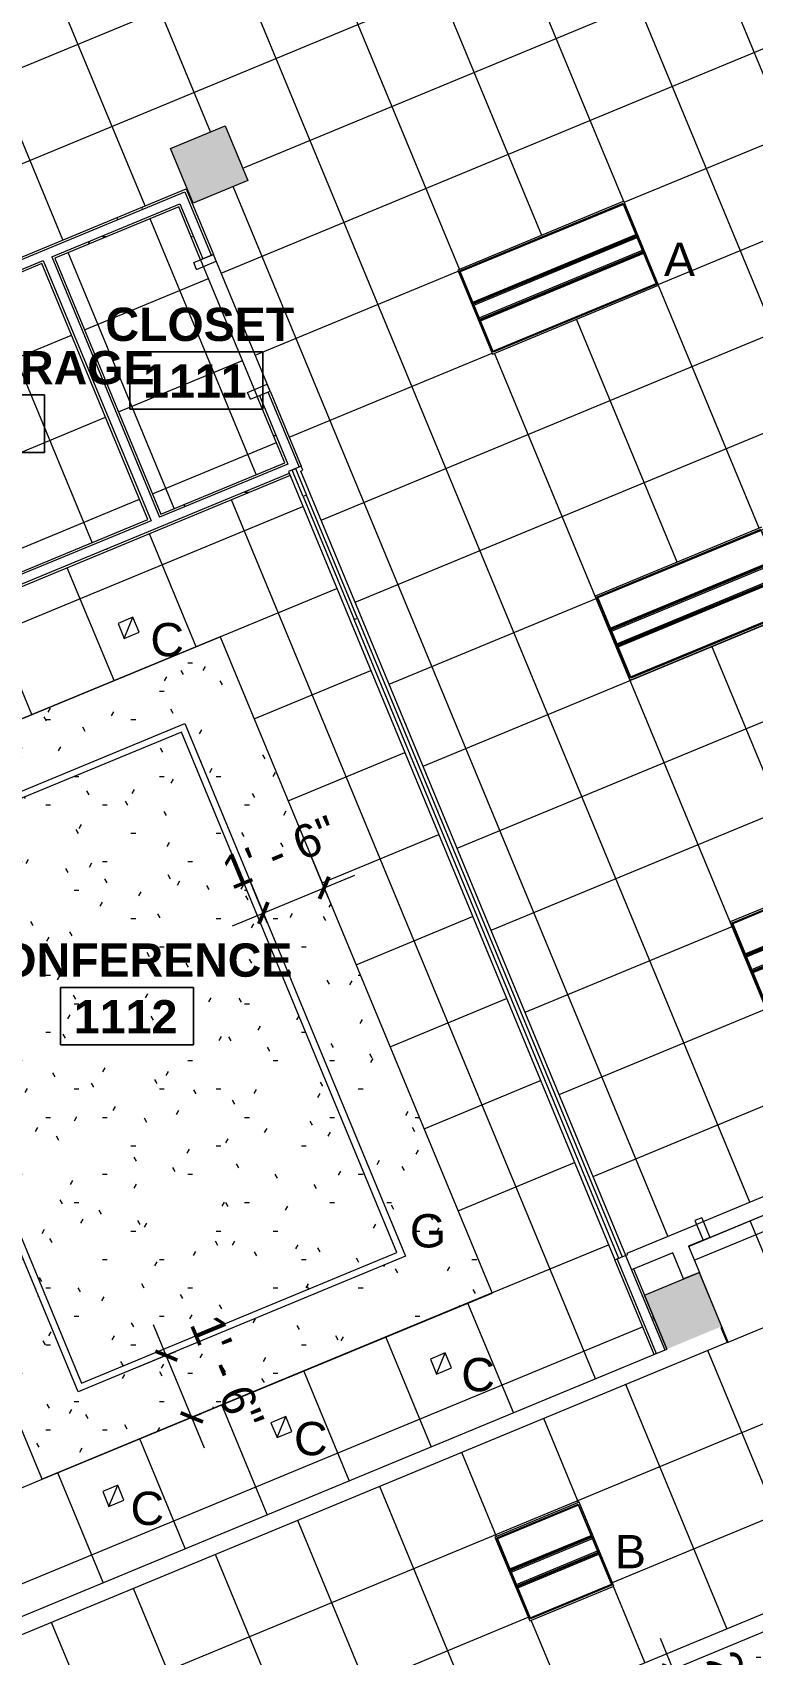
# Model space of a CAD drawing. Header units: inches. Extents: x 488 to 2071, y 800 to 2512.
# Drawn here: x 1340.4 to 1535, y 1682.7 to 2121.1 of the extents above; entities that cross this region are included whole.
import ezdxf

# ---------------------------------------------------------------- set-up
doc = ezdxf.new("R2010")
doc.units = ezdxf.units.IN
doc.header["$MEASUREMENT"] = 0
for name, color, linetype, lineweight in [('A-ANNO-DIMS', 211, 'Continuous', 9), ('A-ANNO-DIMS-96', 211, 'Continuous', 9), ('A-AREA-IDEN', 2, 'Continuous', 9), ('A-CLNG', 13, 'Continuous', 13), ('A-CLNG-PATT', 13, 'Continuous', 13), ('A-COLS', 52, 'Continuous', 13), ('A-DETL-GENF', 92, 'Continuous', 9), ('A-DOOR', 31, 'Continuous', 13), ('A-DOOR-FRAM', 31, 'Continuous', 20), ('A-GLAZ-CURT', 52, 'Continuous', 9), ('A-WALL', 113, 'Continuous', 9), ('A-WALL-PATT', 111, 'Continuous', 13), ('E-LITE-EQPM', 33, 'Continuous', 9), ('E-LITE-EQPM-IDEN', 33, 'Continuous', 9), ('I-WALL', 2, 'Continuous', 9)]:
    doc.layers.add(name, color=color, linetype=linetype, lineweight=lineweight)
doc.styles.add('Arial', font='arial.ttf', dxfattribs={"height": 9})
doc.styles.add('Swis721 Lt BT', font='swissl.ttf', dxfattribs={"height": 9})
doc.styles.add('Swis721 Lt BT_B', font='', dxfattribs={"height": 9})
doc.styles.get('Swis721 Lt BT_B').set_extended_font_data('Swis721 Lt BT', bold=True)
doc.dimstyles.new('OTJ_-_3_32__Linear__1_2__Tolerance', dxfattribs={"dimscale": 12, "dimtxt": 9.497835, "dimasz": 0.375, "dimexe": 0.75, "dimexo": 0.5, "dimgap": 0.5, "dimtad": 1, "dimdec": 1, "dimrnd": 0.5, "dimzin": 3, "dimdsep": 46, "dimlunit": 4, "dimtxsty": 'Swis721 Lt BT', "dimblk1": 'OBLIQUE', "dimblk2": 'OBLIQUE', "dimsah": 1, "dimcen": 0.09, "dimdle": 0.75, "dimazin": 0, "dimtfac": 1, "dimtdec": 4, "dimtix": 1, "dimtmove": 0, "dimatfit": 3, "dimfxl": 1, "dimtvp": 1, "dimfrac": 2, "dimtolj": 1, "dimtzin": 0, "dimarcsym": 2})
pattern_1 = [(0, (0, 0), (30.72, 7.68), [1.267, -21.773, 1.267, -21.773, -122.88]), (0, (0, 0), (30.72, 7.68), [-46.08, 1.267, -44.813, 1.267, -21.773, -53.76]), (0, (0, 0), (30.72, 7.68), [-115.2, 1.267, -14.093, 1.267, -37.133]), (120, (11.52, 3.84), (-22.011075, 22.7643), [1.267, -21.773, 1.267, -21.773, -122.88]), (120, (11.52, 3.84), (-22.011075, 22.7643), [-46.08, 1.267, -44.813, 1.267, -21.773, -53.76]), (120, (11.52, 3.84), (-22.011075, 22.7643), [-115.2, 1.267, -14.093, 1.267, -37.133]), (240, (15.36, 19.2), (-8.708925, -30.4443), [1.267, -21.773, 1.267, -21.773, -122.88]), (240, (15.36, 19.2), (-8.708925, -30.4443), [-46.08, 1.267, -44.813, 1.267, -21.773, -53.76]), (240, (15.36, 19.2), (-8.708925, -30.4443), [-115.2, 1.267, -14.093, 1.267, -37.133])]

# ---------------------------------------------------------------- blocks, each defined once
blk = doc.blocks.new('System Panel - Glazed-5484080-Level 1 REFLECTED CEILING PLAN')
at = {"layer": 'A-GLAZ-CURT', "lineweight": 13}
for p, q in [((-115.31, 0.75), (-115.31, 1.75)), ((-115.31, 1.75), (71.58, 1.75)), ((71.58, 0.75), (-115.31, 0.75)), ((71.58, 1.75), (71.58, 0.75)), ((107.58, 0.75), (107.58, 1.75)), ((107.58, 1.75), (115.31, 1.75)), ((115.31, 0.75), (107.58, 0.75)), ((115.31, 1.75), (115.31, 0.75))]:
    blk.add_line(p, q, dxfattribs=at)
at = {"layer": 'A-GLAZ-CURT'}
for p, q in [((107.58, 1.75), (71.58, 1.75)), ((71.58, 0.75), (107.58, 0.75))]:
    blk.add_line(p, q, dxfattribs=at)
blk = doc.blocks.new('Single Flush - OTJ_SOLIDFLUSH_ALUM-5474485-Level 1 REFLECTED CEILING PLAN')
at = {"layer": 'A-DOOR-FRAM'}
for p, q in [((-20, -3.4375), (-20, 2.3125)), ((-20, 2.3125), (-18, 2.3125)), ((-18, -3.4375), (-18, 2.3125)), ((18.000004, -3.4375), (18.000004, 2.3125)), ((18.000004, 2.3125), (20.000004, 2.3125)), ((20.000004, -3.4375), (20.000004, 2.3125)), ((-20, -3.4375), (-18, -3.4375)), ((18.000004, -3.4375), (20.000004, -3.4375))]:
    blk.add_line(p, q, dxfattribs=at)
blk = doc.blocks.new('Single Flush - OTJ_SOLIDFLUSH_ALUM-5456996-Level 1 REFLECTED CEILING PLAN')
at = {"layer": 'A-DOOR-FRAM'}
for p, q in [((-20, 3.875), (-20, -1.875)), ((-20, 3.875), (-18, 3.875)), ((-18, 3.875), (-18, -1.875)), ((18.000004, 3.875), (18.000004, -1.875)), ((18.000004, 3.875), (20.000004, 3.875)), ((20.000004, 3.875), (20.000004, -1.875)), ((-20, -1.875), (-18, -1.875)), ((18.000004, -1.875), (20.000004, -1.875))]:
    blk.add_line(p, q, dxfattribs=at)
blk = doc.blocks.new('L-Recessed Square Downlight - 4_-4552743-Level 1 REFLECTED CEILING PLAN')
at = {"layer": 'E-LITE-EQPM'}
for p, q in [((-2.1875, -2.1875), (-2.1875, 2.1875)), ((-2.1875, 2.1875), (2.1875, 2.1875)), ((-2.1875, 2.1875), (2.1875, -2.1875)), ((2.1875, 2.1875), (2.1875, -2.1875)), ((2.1875, -2.1875), (-2.1875, -2.1875))]:
    blk.add_line(p, q, dxfattribs=at)
blk = doc.blocks.new('SCULPT_RECESSED_2X2 - SCR-B4-300-80-35-F-2x2 2 2-5410577-Level 1 REFLECTED CEILING PLAN')
at = {"layer": 'A-DETL-GENF'}
for p, q in [((-77.885, 47.885), (-77.885, -47.885)), ((77.885, 47.885), (-77.885, 47.885)), ((-76.135, -46.135), (-76.135, 46.135)), ((-76.135, 46.135), (76.135, 46.135)), ((76.135, 46.135), (76.135, -46.135)), ((77.885, -47.885), (77.885, 47.885)), ((-77.885, -47.885), (77.885, -47.885)), ((76.135, -46.135), (-76.135, -46.135))]:
    blk.add_line(p, q, dxfattribs=at)
blk = doc.blocks.new('L-Recessed-Axis-Plano - 2 X 4-4550867-Level 1 REFLECTED CEILING PLAN')
at = {"layer": 'E-LITE-EQPM'}
for p, q in [((23.91, 11.87), (-23.91, 11.87)), ((-23.91, 11.87), (-23.91, -11.88)), ((-23.87, -11.56), (-23.87, 11.56)), ((-23.87, 11.56), (23.88, 11.56)), ((23.88, 11.56), (23.88, -11.56)), ((23.91, -11.88), (23.91, 11.87)), ((-23.87, 2.74), (23.88, 2.74)), ((23.88, 2.51), (-23.87, 2.51)), ((-23.87, 2.3), (23.88, 2.3)), ((-23.87, 2.2), (23.88, 2.2)), ((-23.87, 1.83), (23.88, 1.83)), ((-23.87, -1.83), (23.88, -1.83)), ((-23.87, -2.2), (23.88, -2.2)), ((-23.87, -2.3), (23.88, -2.3)), ((-23.87, -2.51), (23.88, -2.51)), ((-23.87, -2.74), (23.88, -2.74)), ((-23.91, -11.88), (23.91, -11.88)), ((23.88, -11.56), (-23.87, -11.56))]:
    blk.add_line(p, q, dxfattribs=at)
blk = doc.blocks.new('L-Recessed-Axis-Plano - 2 X 2-4550865-Level 1 REFLECTED CEILING PLAN')
at = {"layer": 'E-LITE-EQPM'}
for p, q in [((11.91, 11.87), (-11.91, 11.87)), ((-11.91, 11.87), (-11.91, -11.88)), ((-11.88, -11.56), (-11.88, 11.56)), ((-11.88, 11.56), (11.87, 11.56)), ((11.87, 11.56), (11.87, -11.56)), ((11.91, -11.88), (11.91, 11.87)), ((-11.88, 2.74), (11.87, 2.74)), ((11.87, 2.51), (-11.88, 2.51)), ((-11.88, 2.3), (11.87, 2.3)), ((-11.88, 2.2), (11.87, 2.2)), ((-11.88, 1.83), (11.87, 1.83)), ((-11.88, -1.83), (11.87, -1.83)), ((-11.88, -2.2), (11.87, -2.2)), ((-11.88, -2.3), (11.87, -2.3)), ((-11.88, -2.51), (11.87, -2.51)), ((-11.88, -2.74), (11.87, -2.74)), ((-11.91, -11.88), (11.91, -11.88)), ((11.87, -11.56), (-11.88, -11.56))]:
    blk.add_line(p, q, dxfattribs=at)
blk = doc.blocks.new('DIMBLOCK19-Level 1 REFLECTED CEILING PLAN')
at = {"layer": 'A-ANNO-DIMS-96'}
for p, q in [((1386.95, 1738.47), (1373.15, 1771.78)), ((1379.2, 1764.55), (1368.28, 1760.03)), ((1376.59, 1763.47), (1379.2, 1764.55)), ((1386.11, 1747.86), (1375.19, 1743.34)), ((1383.5, 1746.78), (1386.11, 1747.86))]:
    blk.add_line(p, q, dxfattribs=at)
at = {"layer": 'A-ANNO-DIMS-96', "lineweight": 50}
for p, q in [((1376.59, 1763.47), (1373.65, 1764.69)), ((1376.59, 1763.47), (1379.53, 1762.25)), ((1383.5, 1746.78), (1380.56, 1748)), ((1383.5, 1746.78), (1386.44, 1745.57))]:
    blk.add_line(p, q, dxfattribs=at)
at = {"layer": 'A-ANNO-DIMS-96', "color": 0, "insert": (1391.12, 1775.46), "char_height": 9, "width": 34.9159, "attachment_point": 1, "rotation": 292.5, "line_spacing_factor": 1.005062, "style": 'Swis721 Lt BT'}
blk.add_mtext('1\' - 6"', dxfattribs=at)
blk = doc.blocks.new('_Oblique')
at = {"color": 0, "linetype": 'ByBlock', "lineweight": -2}
blk.add_line((-0.5, -0.5), (0.5, 0.5), dxfattribs=at)
blk = doc.blocks.new('DIMBLOCK21-Level 1 REFLECTED CEILING PLAN')
at = {"layer": 'A-ANNO-DIMS-96'}
for p, q in [((1420.35, 1887.28), (1415.83, 1898.2)), ((1394.52, 1879.64), (1427.58, 1893.33)), ((1403.91, 1880.48), (1399.39, 1891.4)), ((1419.27, 1889.89), (1420.35, 1887.28)), ((1402.84, 1883.08), (1403.91, 1880.48))]:
    blk.add_line(p, q, dxfattribs=at)
at = {"layer": 'A-ANNO-DIMS-96', "lineweight": 50}
for p, q in [((1419.27, 1889.89), (1418.05, 1886.95)), ((1419.27, 1889.89), (1420.49, 1892.83)), ((1402.84, 1883.08), (1404.05, 1886.02)), ((1402.84, 1883.08), (1401.62, 1880.14))]:
    blk.add_line(p, q, dxfattribs=at)
at = {"layer": 'A-ANNO-DIMS-96', "color": 0, "insert": (1390.72, 1897.56), "char_height": 9, "width": 34.9159, "attachment_point": 1, "rotation": 22.5, "line_spacing_factor": 1.005062, "style": 'Swis721 Lt BT'}
blk.add_mtext('1\' - 6"', dxfattribs=at)
blk = doc.blocks.new('DIMBLOCK49-Level 1 REFLECTED CEILING PLAN')
at = {"layer": 'A-ANNO-DIMS-96'}
for p, q in [((1528.93, 1641.64), (1510.15, 1686.99)), ((1516.2, 1679.75), (1505.28, 1675.23)), ((1513.59, 1678.67), (1516.2, 1679.75)), ((1504.2, 1641.14), (1533.8, 1653.4)), ((1525.49, 1649.96), (1504.2, 1641.14))]:
    blk.add_line(p, q, dxfattribs=at)
at = {"layer": 'A-ANNO-DIMS-96', "lineweight": 50}
for p, q in [((1513.59, 1678.67), (1510.65, 1679.89)), ((1513.59, 1678.67), (1516.53, 1677.46)), ((1525.49, 1649.96), (1522.55, 1651.17)), ((1525.49, 1649.96), (1528.43, 1648.74))]:
    blk.add_line(p, q, dxfattribs=at)
at = {"layer": 'A-ANNO-DIMS-96', "color": 0, "insert": (1530.62, 1684.65), "char_height": 9, "width": 34.9159, "attachment_point": 1, "rotation": 292.5, "line_spacing_factor": 1.005062, "style": 'Swis721 Lt BT'}
blk.add_mtext('2\' - 7"', dxfattribs=at)
blk = doc.blocks.new('Room Tag - Room Name and Number-3379422-Level 1 REFLECTED CEILING PLAN')
at = {"layer": 'A-AREA-IDEN'}
for p, q in [((-0.1881, -0.1636), (-0.1881, -0.0018)), ((-0.1881, -0.0018), (0.1869, -0.0018)), ((0.1869, -0.0018), (-0.1881, -0.0018)), ((-0.1881, -0.0018), (-0.1881, -0.1636)), ((0.1869, -0.0018), (0.1869, -0.1636)), ((0.1869, -0.1636), (0.1869, -0.0018)), ((0.1869, -0.1636), (-0.1881, -0.1636)), ((-0.1881, -0.1636), (0.1869, -0.1636))]:
    blk.add_line(p, q, dxfattribs=at)

msp = doc.modelspace()

# ---------------------------------------------------------------- hatches: boundary and pattern name
at = {"layer": 'A-CLNG-PATT'}
h = msp.add_hatch(dxfattribs=at)
h.set_pattern_fill('FP_8', color=256, style=0, pattern_type=2)
h.set_pattern_definition([(22.5, (1548.482, 2147.036), (9.1844, -22.1731), []), (292.5, (1548.482, 2147.036), (-22.1731, -9.1844), [])])
h.paths.add_polyline_path([(1500.81, 1790.56), (1501.31, 1790.76), (1501.16, 1791.18), (1571.97, 1820.51), (1572.14, 1820.1), (1815.51, 1920.91), (1783.31, 1998.63), (1779.85, 1997.2), (1694.14, 2204.12), (1694.26, 2204.17), (1690.01, 2214.45), (1692.45, 2221.18), (1702.25, 2224.79), (1702.93, 2225.07), (1709.04, 2210.3), (1881.32, 2281.66), (1871.75, 2304.75), (1875.22, 2306.19), (1886.22, 2279.63), (1939.27, 2303.36), (1926.08, 2308.83), (1930.95, 2320.62), (1732.29, 2402.91), (1730.28, 2398.06), (1706.94, 2407.73), (1707.65, 2408.04), (1706.65, 2410.45), (1123.74, 2169.01), (1193.44, 2000.73), (1381.99, 2078.83), (1413.5, 2002.76), (1413, 2002.55), (1500.73, 1790.73)], flags=0)
h.paths.add_polyline_path([(1587.01, 1796.35), (1702.75, 1844.29), (1693.61, 1866.36), (1577.87, 1818.42), (1586.77, 1796.92)], flags=0)
h.paths.add_polyline_path([(1706.21, 1845.72), (1822.22, 1893.78), (1813.08, 1915.84), (1697.07, 1867.79), (1705.64, 1847.12)], flags=0)
h.paths.add_polyline_path([(1538.42, 1858), (1529.02, 1880.69), (1573.95, 1899.3), (1583.35, 1876.6), (1538.64, 1858.09)], flags=0)
h.paths.add_polyline_path([(1223.52, 1928.11), (1371.65, 1989.47), (1343.01, 2058.63), (1194.88, 1997.27), (1220.22, 1936.09)], flags=0)
h.paths.add_polyline_path([(1688.29, 1932.27), (1678.89, 1954.97), (1723.82, 1973.57), (1733.22, 1950.88), (1688.51, 1932.37)], flags=0)
h.paths.add_polyline_path([(1501.95, 1946.05), (1492.55, 1968.75), (1537.47, 1987.35), (1546.87, 1964.66), (1502.17, 1946.14)], flags=0)
h.paths.add_polyline_path([(1256.51, 1973.08), (1247.11, 1995.77), (1292.04, 2014.38), (1301.44, 1991.69), (1256.73, 1973.17)], flags=0)
h.paths.add_polyline_path([(1375.12, 1990.9), (1408.61, 2004.78), (1379.96, 2073.93), (1346.47, 2060.06), (1374.78, 1991.72)], flags=0)
h.paths.add_polyline_path([(1651.82, 2020.33), (1642.42, 2043.02), (1687.34, 2061.63), (1696.74, 2038.94), (1652.04, 2020.42)], flags=0)
h.paths.add_polyline_path([(1464.75, 2034.15), (1455.35, 2056.84), (1500.27, 2075.45), (1509.67, 2052.75), (1464.97, 2034.24)], flags=0)
h.paths.add_polyline_path([(1272.7, 2058.61), (1263.3, 2081.31), (1308.23, 2099.91), (1317.63, 2077.22), (1272.92, 2058.7)], flags=0)
h.paths.add_polyline_path([(1383.89, 2074.95), (1377.81, 2089.75), (1392.55, 2095.86), (1398.67, 2081.07), (1384, 2075)], flags=0)
h.paths.add_polyline_path([(1615.33, 2110), (1605.93, 2132.69), (1650.85, 2151.3), (1660.25, 2128.6), (1615.55, 2110.09)], flags=0)
h.paths.add_polyline_path([(1428.31, 2123.75), (1418.91, 2146.44), (1463.84, 2165.05), (1473.24, 2142.36), (1428.53, 2123.84)], flags=0)
h.paths.add_polyline_path([(1236.33, 2146.42), (1226.93, 2169.11), (1271.86, 2187.72), (1281.26, 2165.03), (1236.55, 2146.51)], flags=0)
h.paths.add_polyline_path([(1583.32, 2187.27), (1573.92, 2209.97), (1618.84, 2228.58), (1628.24, 2205.88), (1583.54, 2187.37)], flags=0)
h.paths.add_polyline_path([(1703.83, 2208.14), (1708.44, 2210.05), (1708.72, 2210.71), (1705.5, 2212.08), (1703.84, 2208.16)], flags=0)
h.paths.add_polyline_path([(1391.42, 2211.83), (1382.02, 2234.52), (1426.95, 2253.13), (1436.35, 2230.44), (1391.64, 2211.92)], flags=0)
h.paths.add_polyline_path([(1716.63, 2242.49), (1707.23, 2265.19), (1752.15, 2283.8), (1761.55, 2261.1), (1716.85, 2242.59)], flags=0)
h.paths.add_polyline_path([(1547.04, 2275.12), (1537.64, 2297.81), (1582.57, 2316.42), (1591.97, 2293.73), (1547.26, 2275.21)], flags=0)
h.paths.add_polyline_path([(1679.85, 2331.3), (1670.45, 2353.99), (1715.37, 2372.6), (1724.77, 2349.91), (1680.07, 2331.39)], flags=0)
h.paths.add_polyline_path([(1728.25, 2402.96), (1728.82, 2404.35), (1710.37, 2411.99), (1708.41, 2411.18), (1728.01, 2403.06)], flags=0)
h = msp.add_hatch(dxfattribs=at)
h.set_pattern_fill('FP_9', color=256, style=0, pattern_type=2)
h.set_pattern_definition([(292.5, (1421.367, 1866.374), (-22.1731, -9.1844), []), (202.5, (1421.367, 1866.374), (-9.1844, 22.1731), [])])
h.paths.add_polyline_path([(1323.34, 1687.13), (1508.42, 1763.8), (1410.04, 2001.31), (1224.96, 1924.65), (1322.76, 1688.53)], flags=0)
h.paths.add_polyline_path([(1343.05, 1730.03), (1269.58, 1907.41), (1391.15, 1957.77), (1464.63, 1780.38), (1343.06, 1730.03)], flags=0)
h = msp.add_hatch(dxfattribs=at)
h.set_pattern_fill('FP_14', color=256, style=0, pattern_type=2)
h.set_pattern_definition([(22.5, (1169.773, 1488.628), (9.1844, -22.1731), []), (292.5, (1169.773, 1488.628), (-22.1731, -9.1844), [])])
h.paths.add_polyline_path([(1112.05, 1499.77), (1125.03, 1531.06), (1197.85, 1561.22), (1204.64, 1544.89), (1255.67, 1566.03), (1248.9, 1582.38), (1279.91, 1595.22), (1293.39, 1562.69), (1352.57, 1587.2), (1342.04, 1612.62), (1604.71, 1721.42), (1616.76, 1692.32), (1698.76, 1726.3), (1686.71, 1755.4), (1805.23, 1804.51), (1805.23, 1805.17), (1805.3, 1805.2), (1805.3, 1805.45), (1805.9, 1805.45), (1828.11, 1814.65), (1901.3, 1814.65), (1901.3, 1851.93), (1926.3, 1862.29), (1975.26, 1862.29), (1975.26, 1983.02), (1975.8, 1983.24), (1975.8, 1985), (1975.41, 1985.93), (1830.76, 1925.97), (1842.65, 1897.23), (1584.5, 1790.31), (1582, 1796.35), (1573.68, 1816.21), (1545.67, 1804.61), (1517.78, 1792.93), (1528.48, 1767.1), (1147.94, 1609.47), (1136.05, 1638.17), (1071.03, 1611.24), (1080.91, 1587.38), (1080.08, 1587.04), (1053.98, 1524.02), (1056.64, 1522.92), (1056.59, 1522.74), (1112.04, 1499.78)], flags=0)
h.paths.add_polyline_path([(1142.41, 1554.45), (1133.01, 1577.15), (1155.76, 1586.57), (1165.16, 1563.88), (1142.95, 1554.68)], flags=0)
h.paths.add_polyline_path([(1253.29, 1600.38), (1243.89, 1623.07), (1266.64, 1632.5), (1276.04, 1609.8), (1253.51, 1600.47)], flags=0)
h.paths.add_polyline_path([(1364.08, 1646.27), (1354.68, 1668.96), (1377.43, 1678.39), (1386.83, 1655.69), (1364.21, 1646.32)], flags=0)
h.paths.add_polyline_path([(1474.83, 1691.75), (1465.43, 1714.44), (1488.18, 1723.87), (1497.58, 1701.17), (1474.95, 1691.8)], flags=0)
h.paths.add_polyline_path([(1585.7, 1737.67), (1576.3, 1760.37), (1599.05, 1769.79), (1608.45, 1747.1), (1585.82, 1737.73)], flags=0)
h.paths.add_polyline_path([(1696.16, 1784.56), (1686.76, 1807.25), (1709.51, 1816.68), (1718.91, 1793.98), (1696.28, 1784.61)], flags=0)
h.paths.add_polyline_path([(1807.04, 1830.44), (1797.64, 1853.14), (1820.39, 1862.55), (1829.79, 1839.87), (1807.17, 1830.5)], flags=0)
h.paths.add_polyline_path([(1918.59, 1876.65), (1909.19, 1899.34), (1931.94, 1908.77), (1941.34, 1886.07), (1918.72, 1876.7)], flags=0)
h = msp.add_hatch(dxfattribs=at)
h.set_pattern_fill('FP_10', color=256, style=0, pattern_type=2)
h.set_pattern_definition(pattern_1)
h.paths.add_polyline_path([(1343.05, 1730.03), (1464.63, 1780.39), (1391.15, 1957.77), (1269.58, 1907.41), (1333.24, 1753.72)], flags=0)
h.paths.add_polyline_path([(1352.76, 1753.72), (1293.15, 1897.63), (1381.63, 1934.28), (1441.24, 1790.37), (1353.7, 1754.11)], flags=0)
h.paths.add_polyline_path([(1353.7, 1756.01), (1438.95, 1791.32), (1380.68, 1932), (1295.43, 1896.69), (1352.76, 1758.29)], flags=0)
h = msp.add_hatch(dxfattribs=at)
h.set_pattern_fill('FP_5', color=256, style=0, pattern_type=2)
h.set_pattern_definition(pattern_1)
h.paths.add_polyline_path([(1535.52, 1507.54), (1672.67, 1564.35), (1781.24, 1564.37), (1781.24, 1584.5), (1780.3, 1584.5), (1780.3, 1588.25), (1805.24, 1588.25), (1805.24, 1769.17), (1703.95, 1727.21), (1704.12, 1726.81), (1699.37, 1724.84), (1699.29, 1725.02), (1617.09, 1690.97), (1670.22, 1564.12), (1666.76, 1562.67), (1602.71, 1715.59), (1471.81, 1661.35), (1535.52, 1507.55)], flags=0)
h.paths.add_polyline_path([(1573.22, 1560.04), (1572.55, 1561.66), (1617.06, 1580.09), (1617.73, 1578.47), (1599.99, 1571.13)], flags=0)
h.paths.add_polyline_path([(1691.46, 1604), (1663.59, 1670.57), (1665.2, 1671.25), (1693.08, 1604.68)], flags=0)
h.paths.add_polyline_path([(1555.49, 1605.48), (1554.82, 1607.1), (1599.32, 1625.53), (1599.99, 1623.91), (1572.72, 1612.62)], flags=0)
h.paths.add_polyline_path([(1737.71, 1623.34), (1709.83, 1689.91), (1711.44, 1690.59), (1739.32, 1624.02)], flags=0)
h.paths.add_polyline_path([(1783.9, 1642.81), (1756.02, 1709.37), (1757.63, 1710.05), (1785.51, 1643.48)], flags=0)
h.paths.add_polyline_path([(1535.81, 1650.12), (1535.14, 1651.73), (1579.64, 1670.17), (1580.31, 1668.55), (1562.38, 1661.12)], flags=0)
h.paths.add_polyline_path([(1702.51, 1730.68), (1805.24, 1773.25), (1805.24, 1799.21), (1692.85, 1752.66), (1701.87, 1730.88), (1702.35, 1731.08), (1702.43, 1730.88)], flags=0)
at = {"layer": 'A-COLS'}
msp.add_hatch(color=250, dxfattribs=at).paths.add_polyline_path([(1383.89, 2074.95), (1398.67, 2081.07), (1392.55, 2095.86), (1377.77, 2089.73), (1383.87, 2075)], flags=0)
at = {"layer": 'A-WALL'}
msp.add_hatch(color=250, dxfattribs=at).paths.add_polyline_path([(1511.89, 1765.23), (1526.42, 1771.25), (1526.51, 1771.05), (1526.75, 1771.15), (1520.63, 1785.93), (1505.85, 1779.81), (1511.88, 1765.25)], flags=0)
at = {"layer": 'A-WALL-PATT', "lineweight": 9}
h = msp.add_hatch(dxfattribs=at)
h.set_pattern_fill('FP_1', color=256, style=0, pattern_type=2)
h.set_pattern_definition(pattern_1)
h.paths.add_polyline_path([(1086.28, 1955.67), (1149.84, 1981.99), (1149.6, 1982.57), (1086.04, 1956.25)], flags=0)
h.paths.add_polyline_path([(1186.79, 1997.3), (1190.22, 1998.72), (1189.98, 1999.3), (1186.56, 1997.85)], flags=0)
h.paths.add_polyline_path([(1193.68, 2000.16), (1199.72, 2002.66), (1199.49, 2003.24), (1193.44, 2000.73), (1193.6, 2000.35)], flags=0)
h.paths.add_polyline_path([(1236.68, 2017.97), (1382.23, 2078.26), (1381.99, 2078.83), (1236.44, 2018.54)], flags=0)
h = msp.add_hatch(dxfattribs=at)
h.set_pattern_fill('FP_1', color=256, style=0, pattern_type=2)
h.set_pattern_definition(pattern_1)
h.paths.add_polyline_path([(1511.31, 1764.99), (1511.88, 1765.25), (1502.91, 1786.9), (1502.34, 1786.66), (1511.21, 1765.23)], flags=0)
h.paths.add_polyline_path([(1412.48, 2003.59), (1413.06, 2003.83), (1404.64, 2024.15), (1404.06, 2023.91), (1412.38, 2003.83)], flags=0)
h.paths.add_polyline_path([(1388.75, 2060.87), (1389.33, 2061.11), (1382.23, 2078.26), (1381.65, 2078.02), (1388.66, 2061.11)], flags=0)
h = msp.add_hatch(dxfattribs=at)
h.set_pattern_fill('FP_1', color=256, style=0, pattern_type=2)
h.set_pattern_definition(pattern_1)
h.paths.add_polyline_path([(1087.48, 1952.78), (1151.03, 1979.11), (1150.79, 1979.68), (1087.24, 1953.36), (1087.42, 1952.92)], flags=0)
h.paths.add_polyline_path([(1187.99, 1994.41), (1191.41, 1995.83), (1191.18, 1996.41), (1187.75, 1994.99)], flags=0)
h.paths.add_polyline_path([(1194.88, 1997.27), (1200.92, 1999.77), (1200.68, 2000.35), (1194.64, 1997.85)], flags=0)
h.paths.add_polyline_path([(1237.88, 2015.08), (1343.58, 2058.87), (1343.34, 2059.44), (1237.64, 2015.66)], flags=0)
h.paths.add_polyline_path([(1345.89, 2059.82), (1380.54, 2074.17), (1380.3, 2074.75), (1345.65, 2060.4), (1345.79, 2060.06)], flags=0)
h = msp.add_hatch(dxfattribs=at)
h.set_pattern_fill('FP_1', color=256, style=0, pattern_type=2)
h.set_pattern_definition(pattern_1)
h.paths.add_polyline_path([(1508.42, 1763.8), (1509, 1764.03), (1498.42, 1789.57), (1497.85, 1789.33), (1507.83, 1765.23)], flags=0)
h.paths.add_polyline_path([(1408.85, 2004.2), (1409.42, 2004.44), (1401.75, 2022.96), (1401.18, 2022.72), (1408.75, 2004.44)], flags=0)
h.paths.add_polyline_path([(1385.87, 2059.67), (1386.45, 2059.91), (1380.54, 2074.17), (1379.96, 2073.93), (1385.77, 2059.91)], flags=0)
h = msp.add_hatch(dxfattribs=at)
h.set_pattern_fill('FP_1', color=256, style=0, pattern_type=2)
h.set_pattern_definition(pattern_1)
h.paths.add_polyline_path([(1050.46, 1855.75), (1084.9, 1870.06), (1084.67, 1870.6), (1050.22, 1856.33)], flags=0)
h.paths.add_polyline_path([(1087.22, 1870.98), (1220.3, 1926.1), (1220.06, 1926.68), (1086.98, 1871.56)], flags=0)
h.paths.add_polyline_path([(1223.76, 1927.54), (1372.47, 1989.13), (1372.23, 1989.71), (1223.52, 1928.11)], flags=0)
h.paths.add_polyline_path([(1374.78, 1990.09), (1408.85, 2004.2), (1408.61, 2004.78), (1374.54, 1990.66), (1374.73, 1990.2)], flags=0)
h = msp.add_hatch(dxfattribs=at)
h.set_pattern_fill('FP_1', color=256, style=0, pattern_type=2)
h.set_pattern_definition(pattern_1)
h.paths.add_polyline_path([(1051.65, 1852.86), (1221.5, 1923.21), (1221.26, 1923.79), (1051.41, 1853.44)], flags=0)
h.paths.add_polyline_path([(1224.96, 1924.65), (1410.04, 2001.31), (1409.8, 2001.89), (1224.72, 1925.23)], flags=0)

# ---------------------------------------------------------------- linework, layer by layer
at = {"layer": 'A-CLNG'}
for p, q in [((1500.27, 2075.45), (1455.35, 2056.84)), ((1509.67, 2052.75), (1500.27, 2075.45)), ((1455.35, 2056.84), (1464.75, 2034.15)), ((1464.75, 2034.15), (1509.67, 2052.75)), ((1413.5, 2002.76), (1413.06, 2003.83)), ((1410.04, 2001.31), (1497.85, 1789.33)), ((1413, 2002.55), (1413.5, 2002.76)), ((1500.81, 1790.56), (1413, 2002.55)), ((1537.47, 1987.35), (1492.55, 1968.75)), ((1492.55, 1968.75), (1501.95, 1946.05)), ((1501.95, 1946.05), (1546.87, 1964.66)), ((1391.15, 1957.77), (1269.58, 1907.41)), ((1269.58, 1907.41), (1391.15, 1957.77)), ((1391.15, 1957.77), (1464.63, 1780.38)), ((1343.05, 1730.03), (1269.58, 1907.41)), ((1573.95, 1899.3), (1529.02, 1880.69)), ((1529.02, 1880.69), (1538.42, 1858)), ((1517.78, 1792.93), (1545.67, 1804.61)), ((1528.48, 1767.1), (1520.67, 1785.95)), ((1464.63, 1780.39), (1343.05, 1730.03)), ((1343.05, 1730.03), (1464.63, 1780.38)), ((1528.19, 1766.98), (1528.48, 1767.1)), ((1488.18, 1723.87), (1465.43, 1714.44)), ((1497.58, 1701.17), (1488.18, 1723.87)), ((1465.43, 1714.44), (1474.83, 1691.75)), ((1474.83, 1691.75), (1497.58, 1701.17))]:
    msp.add_line(p, q, dxfattribs=at)
at = {"layer": 'A-COLS', "color": 55, "lineweight": 20}
for p, q in [((1377.77, 2089.73), (1392.55, 2095.86)), ((1392.55, 2095.86), (1398.67, 2081.07)), ((1383.89, 2074.95), (1377.77, 2089.73)), ((1398.67, 2081.07), (1383.89, 2074.95))]:
    msp.add_line(p, q, dxfattribs=at)
at = {"layer": 'A-WALL', "lineweight": 13}
for p, q in [((1236.68, 2017.97), (1381.65, 2078.02)), ((1345.65, 2060.4), (1380.3, 2074.75)), ((1380.3, 2074.75), (1386.45, 2059.91)), ((1381.65, 2078.02), (1388.75, 2060.87)), ((1237.64, 2015.66), (1343.34, 2059.44)), ((1343.34, 2059.44), (1372.47, 1989.13)), ((1345.65, 2060.4), (1374.78, 1990.09)), ((1401.75, 2022.96), (1409.42, 2004.44)), ((1404.06, 2023.91), (1412.48, 2003.59)), ((1409.42, 2004.44), (1374.78, 1990.09)), ((1409.8, 2001.89), (1224.72, 1925.23)), ((1372.47, 1989.13), (1223.76, 1927.54)), ((1501.14, 1791.17), (1519.9, 1798.94)), ((1519.9, 1798.94), (1521.67, 1794.66)), ((1521.67, 1794.66), (1517.73, 1793.03)), ((1498.42, 1789.57), (1509, 1764.03)), ((1500.73, 1790.53), (1511.31, 1764.99)), ((1501.31, 1790.76), (1501.14, 1791.17)), ((1513.46, 1791.26), (1502.34, 1786.66)), ((1516.39, 1784.18), (1513.46, 1791.26)), ((1517.73, 1793.03), (1520.67, 1785.95)), ((1520.67, 1785.95), (1516.39, 1784.18)), ((1505.85, 1779.81), (1511.89, 1765.23)), ((1528.19, 1766.98), (1147.94, 1609.47)), ((1526.51, 1771.05), (1528.19, 1766.98)), ((1150.44, 1615.51), (1511.89, 1765.23)), ((1342.04, 1612.62), (1604.71, 1721.42)), ((1606.48, 1717.15), (1348.08, 1610.12))]:
    msp.add_line(p, q, dxfattribs=at)
at = {"layer": 'A-WALL'}
for p, q in [((1556.85, 1814.24), (1519.9, 1798.94)), ((1521.67, 1794.66), (1558.62, 1809.97)), ((1511.89, 1765.23), (1505.85, 1779.81))]:
    msp.add_line(p, q, dxfattribs=at)
at = {"layer": 'A-WALL', "color": 55, "lineweight": 20}
for p, q in [((1505.85, 1779.81), (1520.63, 1785.93)), ((1520.63, 1785.93), (1526.75, 1771.15)), ((1526.75, 1771.15), (1526.51, 1771.05))]:
    msp.add_line(p, q, dxfattribs=at)
at = {"layer": 'I-WALL', "lineweight": 13}
for p, q in [((1236.44, 2018.54), (1381.99, 2078.83)), ((1381.99, 2078.83), (1389.33, 2061.11)), ((1379.96, 2073.93), (1346.47, 2060.06)), ((1385.87, 2059.67), (1379.96, 2073.93)), ((1389.33, 2061.11), (1385.87, 2059.67)), ((1343.01, 2058.63), (1237.88, 2015.08)), ((1371.65, 1989.47), (1343.01, 2058.63)), ((1346.47, 2060.06), (1375.12, 1990.9)), ((1401.18, 2022.72), (1404.64, 2024.15)), ((1408.61, 2004.78), (1401.18, 2022.72)), ((1404.64, 2024.15), (1413.06, 2003.83)), ((1375.12, 1990.9), (1408.61, 2004.78)), ((1413.06, 2003.83), (1409.59, 2002.39)), ((1410.04, 2001.31), (1224.96, 1924.65)), ((1409.59, 2002.39), (1410.04, 2001.31)), ((1223.52, 1928.11), (1371.65, 1989.47)), ((1497.85, 1789.33), (1501.31, 1790.76)), ((1508.42, 1763.8), (1497.85, 1789.33)), ((1502.91, 1786.9), (1505.85, 1779.81))]:
    msp.add_line(p, q, dxfattribs=at)
at = {"layer": 'I-WALL'}
for p, q in [((1404.64, 2024.15), (1389.33, 2061.11)), ((1385.87, 2059.67), (1401.18, 2022.72))]:
    msp.add_line(p, q, dxfattribs=at)

# ---------------------------------------------------------------- block references
at = {"layer": 'A-AREA-IDEN', "xscale": 95.99999999999994, "yscale": 95.99999999999994, "zscale": 95.99999999999994}
for p in [(1384.78, 2034.98), (1325.78, 2023.29), (1366.04, 1863.16)]:
    msp.add_blockref('Room Tag - Room Name and Number-3379422-Level 1 REFLECTED CEILING PLAN', p, dxfattribs=at)
at = {"layer": 'A-DOOR'}
for name, p, rotation in [('Single Flush - OTJ_SOLIDFLUSH_ALUM-5456996-Level 1 REFLECTED CEILING PLAN', (1395.25, 2041.91), 112.4999999999991), ('Single Flush - OTJ_SOLIDFLUSH_ALUM-5474485-Level 1 REFLECTED CEILING PLAN', (1539.26, 1804.45), 202.4999999999996)]:
    msp.add_blockref(name, p, dxfattribs=dict(at, rotation=rotation))
at = {"layer": 'A-GLAZ-CURT', "rotation": 112.4999999999991}
msp.add_blockref('System Panel - Glazed-5484080-Level 1 REFLECTED CEILING PLAN', (1456.38, 1896.96), dxfattribs=at)
at = {"layer": 'E-LITE-EQPM', "extrusion": (0, 0, -1)}
for name, p, rotation in [('L-Recessed-Axis-Plano - 2 X 4-4550867-Level 1 REFLECTED CEILING PLAN', (-1482.51, 2054.8), 157.5000000000009), ('L-Recessed-Axis-Plano - 2 X 4-4550867-Level 1 REFLECTED CEILING PLAN', (-1519.71, 1966.7), 157.5000000000009), ('L-Recessed Square Downlight - 4_-4552743-Level 1 REFLECTED CEILING PLAN', (-1366.43, 1960.15), 157.2758978482566), ('SCULPT_RECESSED_2X2 - SCR-B4-300-80-35-F-2x2 2 2-5410577-Level 1 REFLECTED CEILING PLAN', (-1367.19, 1844), 247.5000000000005), ('L-Recessed-Axis-Plano - 2 X 4-4550867-Level 1 REFLECTED CEILING PLAN', (-1556.18, 1878.65), 157.5000000000009), ('L-Recessed Square Downlight - 4_-4552743-Level 1 REFLECTED CEILING PLAN', (-1450.83, 1761.32), 157.2758978482566), ('L-Recessed Square Downlight - 4_-4552743-Level 1 REFLECTED CEILING PLAN', (-1407.7, 1744.16), 157.2758978482566), ('L-Recessed Square Downlight - 4_-4552743-Level 1 REFLECTED CEILING PLAN', (-1362.29, 1725.55), 157.2758978482566), ('L-Recessed-Axis-Plano - 2 X 2-4550865-Level 1 REFLECTED CEILING PLAN', (-1481.5, 1707.81), 157.5000000000006)]:
    msp.add_blockref(name, p, dxfattribs=dict(at, rotation=rotation))

# ---------------------------------------------------------------- texts
at = {"layer": 'A-AREA-IDEN', "char_height": 9, "attachment_point": 1, "style": 'Swis721 Lt BT_B'}
for s, insert, width in [('CLOSET', (1360.17, 2046.7), 59.388), ('LAN/STORAGE', (1281.91, 2035), 106.05), ('1111', (1370.37, 2031.38), 33.936), ('CONFERENCE', (1322.68, 1874.87), 104.838), ('1112', (1351.63, 1859.55), 33.936)]:
    msp.add_mtext(s, dxfattribs=dict(at, insert=insert, width=width))
at = {"layer": 'E-LITE-EQPM-IDEN', "char_height": 9, "attachment_point": 1, "style": 'Arial'}
for s, insert, width in [('A', (1511.11, 2064.24), 10.302), ('C', (1372.31, 1961.48), 11.211), ('G', (1442.42, 1801.7), 12.12), ('C', (1456.34, 1762.83), 11.211), ('C', (1411.12, 1745.54), 11.211), ('C', (1366.94, 1726.69), 11.211), ('B', (1497.87, 1714.99), 10.302)]:
    msp.add_mtext(s, dxfattribs=dict(at, insert=insert, width=width))

# ---------------------------------------------------------------- dimensions: what is measured, and where the dimension line sits
at = {"layer": 'A-ANNO-DIMS'}
for base, p1, p2, angle, override, picture, middle in [((1419.27, 1889.89), (1401.62, 1886.02), (1418.05, 1892.83), 22.5, {"dimpost": '<>', "dimfxl": 17.787758}, 'DIMBLOCK21-Level 1 REFLECTED CEILING PLAN', (1406.99, 1896.3)), ((1376.59, 1763.47), (1380.56, 1745.57), (1373.65, 1762.25), 292.5, {"dimpost": '<>', "dimfxl": 18.061878}, 'DIMBLOCK19-Level 1 REFLECTED CEILING PLAN', (1389.86, 1759.19)), ((1513.59, 1678.67), (1498.65, 1638.84), (1510.65, 1677.46), 292.5, {"dimpost": '<>', "dimfxl": 40.436807}, 'DIMBLOCK49-Level 1 REFLECTED CEILING PLAN', (1529.24, 1668.33))]:
    dim = msp.add_linear_dim(base=base, p1=p1, p2=p2, angle=angle, dimstyle='OTJ_-_3_32__Linear__1_2__Tolerance', override=override, dxfattribs=at)
    dim.commit()
    dim.dimension.update_dxf_attribs({"geometry": picture, "text_midpoint": middle})

doc.saveas('drawing.dxf')
